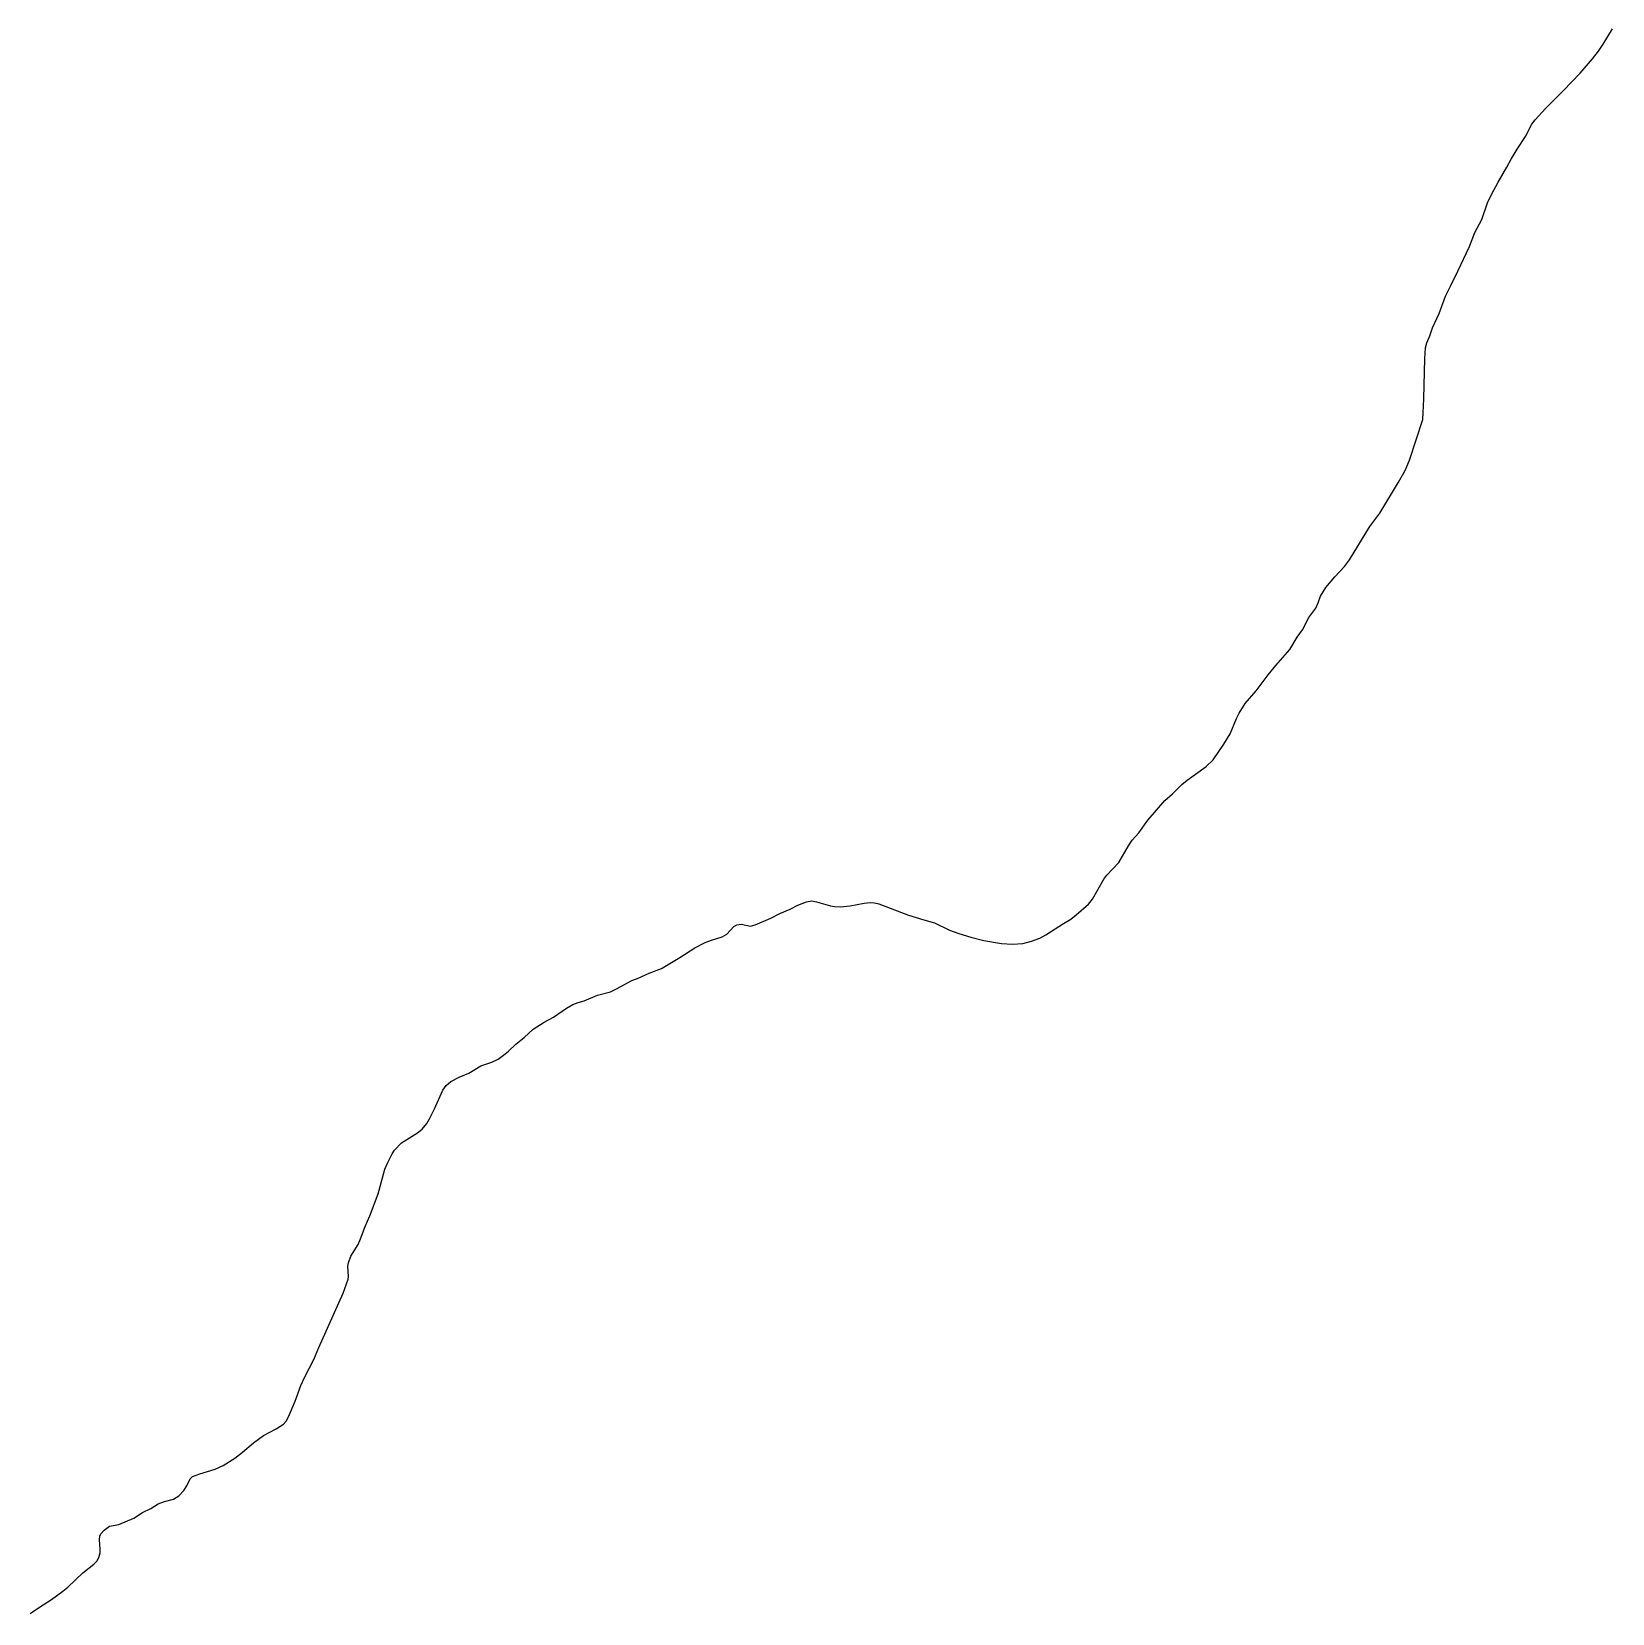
# Model space of a CAD drawing. Extents: x 1197506 to 1206978, y 6141540 to 6151741.
# Drawn here: x 1201714 to 1203830, y 6142364 to 6144481 of the extents above; entities that cross this region are included whole.
import ezdxf

# ---------------------------------------------------------------- set-up
doc = ezdxf.new("R2010")
doc.units = 0
doc.linetypes.add('CONTINU', pattern=[0])
doc.layers.add('1SECTION', color=7, linetype='CONTINU')

msp = doc.modelspace()

# ---------------------------------------------------------------- linework, layer by layer
at = {"layer": '1SECTION'}
msp.add_lwpolyline([(1201711.44, 6142363.69), (1201724.22, 6142372.19), (1201740.17, 6142382.21), (1201755.37, 6142393.62), (1201761.98, 6142398.83), (1201782.04, 6142417.82), (1201796.81, 6142429.44), (1201800.93, 6142433.5), (1201803.49, 6142438.41), (1201805.21, 6142444.92), (1201805.52, 6142449.63), (1201804.3, 6142462.08), (1201804.78, 6142466.95), (1201806.14, 6142470.2), (1201810.56, 6142474.87), (1201817.86, 6142480.48), (1201830.29, 6142482.54), (1201850.29, 6142491.22), (1201862.24, 6142498.73), (1201873.06, 6142504.15), (1201882.9, 6142510.53), (1201891.48, 6142513.46), (1201903.55, 6142516.39), (1201910.82, 6142520.97), (1201917.42, 6142528.4), (1201921.29, 6142534.33), (1201925.99, 6142543.73), (1201929.03, 6142546.79), (1201938.63, 6142550.53), (1201959.35, 6142556.62), (1201970.14, 6142561.52), (1201985.77, 6142571.69), (1201995.77, 6142579.41), (1202010.69, 6142591.95), (1202024.26, 6142601.88), (1202040.83, 6142610.54), (1202050.92, 6142617.2), (1202054.42, 6142620.81), (1202057.7, 6142626.6), (1202066.42, 6142647.86), (1202074.17, 6142668.58), (1202078.98, 6142679.5), (1202091.39, 6142703.74), (1202098.36, 6142719.54), (1202107.84, 6142741.69), (1202119.3, 6142766.56), (1202130.61, 6142792.53), (1202137.46, 6142810.98), (1202138.08, 6142814.74), (1202137.2, 6142828.67), (1202137.88, 6142832.92), (1202140.87, 6142842.1), (1202150.64, 6142857.7), (1202154.12, 6142864.97), (1202160.18, 6142881.68), (1202166.58, 6142895.88), (1202177.61, 6142925.48), (1202186.58, 6142958.29), (1202190.39, 6142967.2), (1202196.54, 6142979.13), (1202199.67, 6142983.91), (1202208.89, 6142993.53), (1202230.38, 6143006.91), (1202236.52, 6143011.92), (1202242.62, 6143019.6), (1202246.53, 6143025.68), (1202252.86, 6143039.22), (1202264.25, 6143063.93), (1202268.57, 6143070.38), (1202274.8, 6143075.83), (1202285.94, 6143081.68), (1202299.16, 6143086.8), (1202315.02, 6143096.91), (1202329.66, 6143101.44), (1202338.2, 6143105.82), (1202345.58, 6143110.98), (1202351.91, 6143116.15), (1202361.9, 6143125.65), (1202372.95, 6143134.43), (1202384.98, 6143145.76), (1202399.91, 6143155.13), (1202412.46, 6143161.97), (1202429.78, 6143174.07), (1202438.19, 6143178.64), (1202445.61, 6143181.41), (1202453.52, 6143183.66), (1202471.46, 6143191.18), (1202488.8, 6143195.96), (1202496.89, 6143199.74), (1202517.29, 6143211.1), (1202525.8, 6143213.99), (1202540.34, 6143220.85), (1202556.87, 6143226.85), (1202581.46, 6143241.87), (1202601.41, 6143254.53), (1202615.35, 6143261.78), (1202623.69, 6143265.02), (1202638.31, 6143269.3), (1202641.25, 6143271.01), (1202644.54, 6143273.14), (1202653.99, 6143283.36), (1202658.05, 6143285.48), (1202663.51, 6143286.19), (1202676.35, 6143283.81), (1202682.24, 6143285.44), (1202703.26, 6143294.55), (1202715.42, 6143300.88), (1202729.16, 6143306.59), (1202739.67, 6143311.86), (1202751.21, 6143316.11), (1202758.18, 6143317.46), (1202764.51, 6143316.45), (1202783.21, 6143310.95), (1202788.47, 6143309.93), (1202796.63, 6143309.74), (1202809.49, 6143310.88), (1202828.31, 6143314.61), (1202836.39, 6143315.35), (1202842.34, 6143314.9), (1202847.94, 6143313.75), (1202887.47, 6143298.32), (1202908.04, 6143292.03), (1202922.5, 6143288.07), (1202942.36, 6143278.33), (1202954.94, 6143273.99), (1202970.97, 6143268.81), (1202988.73, 6143264.54), (1203012.23, 6143260.37), (1203026.86, 6143259.6), (1203040.67, 6143260.53), (1203052.48, 6143263.57), (1203063.47, 6143267.69), (1203071.64, 6143271.95), (1203095.06, 6143287.49), (1203105.14, 6143293), (1203112.37, 6143298.78), (1203128.65, 6143313.36), (1203134.04, 6143319.89), (1203149.21, 6143346.48), (1203153.41, 6143351.92), (1203169.32, 6143369.09), (1203182.27, 6143391.21), (1203187.12, 6143398.71), (1203196.15, 6143408.78), (1203208.02, 6143425.79), (1203217.09, 6143436.1), (1203230.82, 6143451.97), (1203241.04, 6143460.74), (1203253.85, 6143473.45), (1203260.73, 6143479.38), (1203286.45, 6143497.65), (1203295.74, 6143506.38), (1203310.01, 6143527.53), (1203318.39, 6143541.32), (1203326.75, 6143561.6), (1203330.4, 6143568.65), (1203338.59, 6143581.85), (1203353.03, 6143598.91), (1203369.3, 6143619.98), (1203379.51, 6143632.69), (1203398.38, 6143654.07), (1203408.22, 6143670.49), (1203415.16, 6143680.42), (1203423.89, 6143697.15), (1203433.16, 6143709.33), (1203436.27, 6143716.55), (1203439.38, 6143725.69), (1203446.45, 6143737.17), (1203458.39, 6143751.26), (1203471.28, 6143765.15), (1203478.16, 6143774.11), (1203505.41, 6143818.78), (1203518.92, 6143836.79), (1203543.65, 6143878.23), (1203552.52, 6143893.53), (1203558.31, 6143907.42), (1203576.54, 6143961.91), (1203577.8, 6143989.79), (1203579.01, 6144043.64), (1203580.01, 6144058.05), (1203581.65, 6144064.84), (1203585.71, 6144074.24), (1203589.18, 6144084.66), (1203598.05, 6144104.1), (1203606.54, 6144127.35), (1203613.76, 6144141.53), (1203623.12, 6144160.55), (1203638.89, 6144193.42), (1203646.05, 6144212.27), (1203655.23, 6144229.99), (1203663.06, 6144251.97), (1203668.15, 6144263.08), (1203677.28, 6144279.94), (1203688.95, 6144299.76), (1203694.66, 6144310.76), (1203702.83, 6144324.03), (1203713.95, 6144340.85), (1203722.37, 6144357.25), (1203726.59, 6144363.29), (1203740.52, 6144378.45), (1203764.28, 6144402.12), (1203786.94, 6144425.55), (1203803.47, 6144444.75), (1203811.62, 6144455.28), (1203817.81, 6144464.32), (1203830.11, 6144485.01)], dxfattribs=at)

doc.saveas('drawing.dxf')
